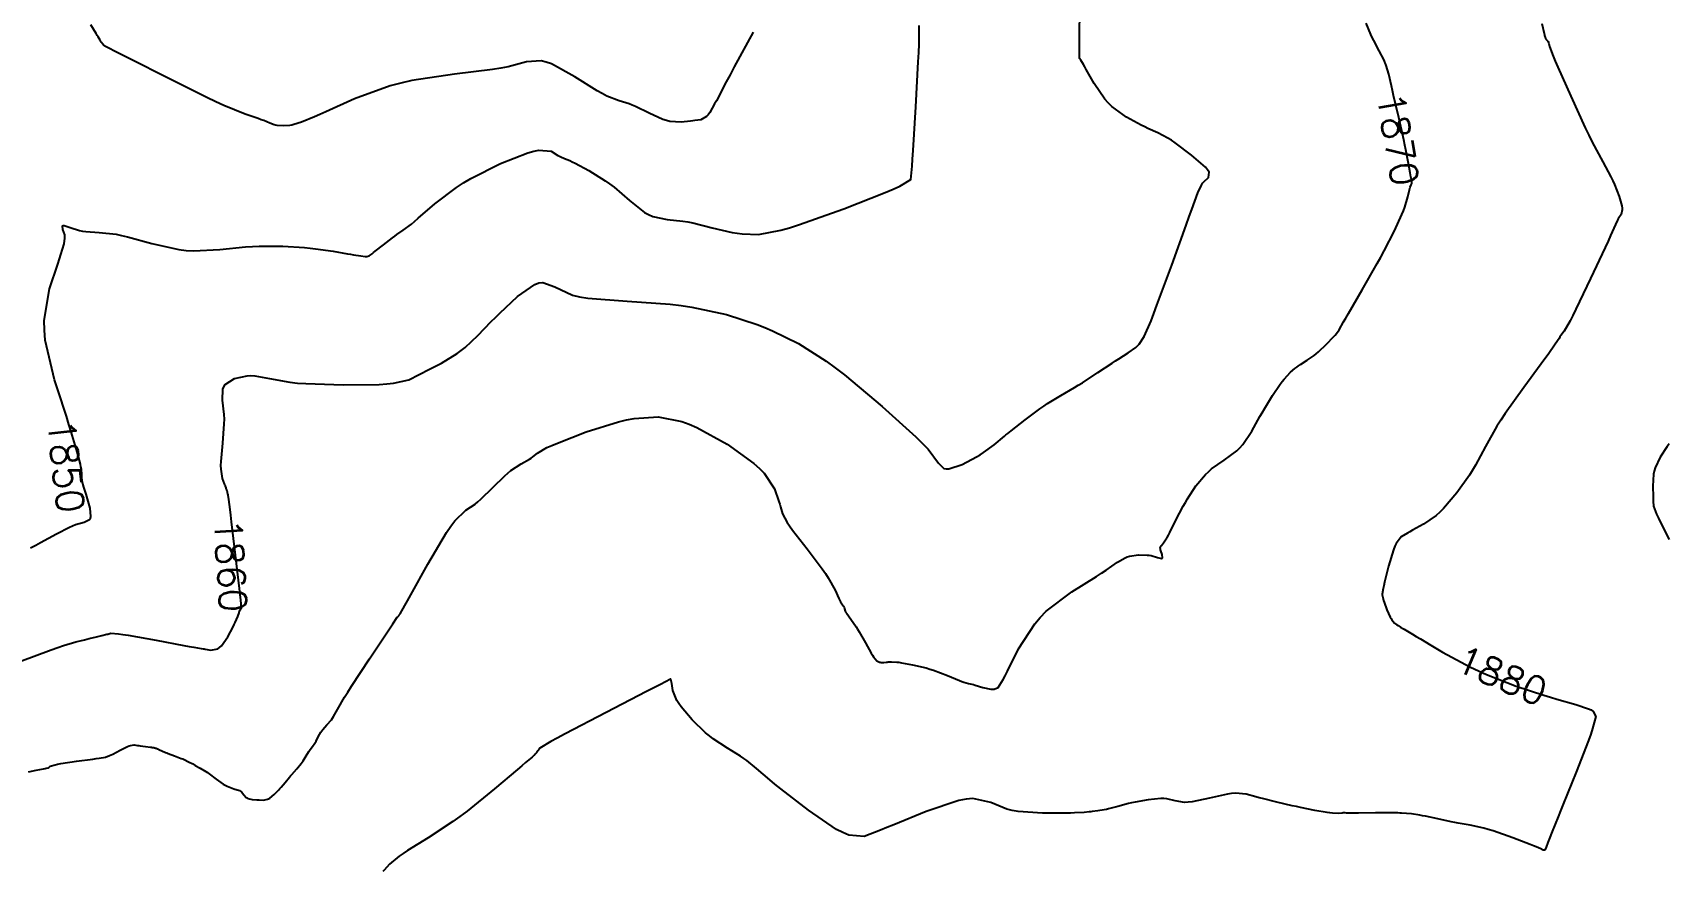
# Model space of a CAD drawing. Header units: metres. Extents: x 837477 to 838477, y 1189014 to 1191014.
# Drawn here: x 838249.4 to 838476.5, y 1189764.5 to 1189880.8 of the extents above; entities that cross this region are included whole.
import ezdxf

# ---------------------------------------------------------------- set-up
doc = ezdxf.new("R2010")
doc.units = ezdxf.units.M
doc.header["$LTSCALE"] = 0.3
doc.layers.add('COTAS 10', color=1, linetype='Continuous')
doc.styles.get("Standard").update_dxf_attribs({"font": 'simplex.shx'})

msp = doc.modelspace()

# ---------------------------------------------------------------- linework, layer by layer
at = {"layer": 'COTAS 10'}
for points, elevation in [([(838247.585, 1189793.472), (838251.941, 1189795.072), (838252.846, 1189795.394), (838253.621, 1189795.663), (838255.331, 1189796.198), (838256.138, 1189796.383), (838256.343, 1189796.432), (838256.539, 1189796.481), (838257.184, 1189796.649), (838257.817, 1189796.814), (838258.008, 1189796.861), (838258.205, 1189796.907), (838258.97, 1189797.078), (838259.65, 1189797.234), (838259.794, 1189797.272), (838259.918, 1189797.307), (838260.205, 1189797.413), (838261.268, 1189797.314), (838261.881, 1189797.22), (838262.633, 1189797.096), (838266.498, 1189796.409), (838270.353, 1189795.702), (838271.098, 1189795.566), (838271.704, 1189795.455), (838272.726, 1189795.272), (838273.004, 1189795.228), (838273.14, 1189795.206), (838273.301, 1189795.18), (838274.096, 1189795.047), (838275.039, 1189795.231), (838275.293, 1189795.404), (838275.545, 1189795.629), (838276.43, 1189796.884), (838277.169, 1189798.288), (838277.328, 1189798.608), (838277.468, 1189798.898), (838277.809, 1189799.696), (838277.995, 1189800.208), (838278.037, 1189800.318), (838278.074, 1189800.414), (838278.174, 1189800.645), (838278.241, 1189800.766), (838278.258, 1189800.792), (838278.274, 1189800.815), (838278.327, 1189800.874), (838278.232, 1189802.022), (838278.156, 1189802.731), (838278.057, 1189803.611), (838277.518, 1189808.205), (838276.96, 1189812.865), (838276.849, 1189813.786), (838276.757, 1189814.547), (838276.583, 1189815.965), (838276.535, 1189816.29), (838276.523, 1189816.363), (838276.511, 1189816.428), (838276.473, 1189816.6), (838276.438, 1189816.734), (838276.429, 1189816.775), (838276.42, 1189816.818), (838276.387, 1189816.989), (838276.343, 1189817.174), (838276.328, 1189817.227), (838276.31, 1189817.28), (838276.234, 1189817.475), (838276.194, 1189817.574), (838276.098, 1189817.809), (838276.043, 1189817.95), (838275.981, 1189818.111), (838275.694, 1189818.865), (838275.496, 1189820.155), (838275.489, 1189820.654), (838275.504, 1189821.214), (838275.731, 1189823.751), (838275.95, 1189826.457), (838275.959, 1189827.124), (838275.946, 1189827.755), (838275.713, 1189829.74), (838275.737, 1189831.269), (838275.885, 1189831.614), (838276.095, 1189831.924), (838277.368, 1189832.76), (838279.129, 1189833.13), (838279.647, 1189833.146), (838280.178, 1189833.126), (838282.205, 1189832.742), (838285.062, 1189832.226), (838286.116, 1189832.123), (838287.284, 1189832.036), (838292.451, 1189831.867), (838297.444, 1189831.939), (838298.501, 1189832.004), (838299.418, 1189832.09), (838301.553, 1189832.565), (838302.989, 1189833.289), (838303.463, 1189833.533), (838303.971, 1189833.794), (838306.086, 1189834.893), (838308.285, 1189836.225), (838308.846, 1189836.634), (838309.386, 1189837.06), (838311.166, 1189838.743), (838313.005, 1189840.662), (838313.583, 1189841.237), (838314.191, 1189841.831), (838316.633, 1189844.132), (838319.037, 1189845.811), (838319.621, 1189846.012), (838320.169, 1189846.1), (838321.85, 1189845.464), (838324.265, 1189844.318), (838325.275, 1189844.084), (838326.434, 1189843.886), (838331.85, 1189843.471), (838337.851, 1189843.078), (838339.378, 1189842.894), (838340.847, 1189842.677), (838345.663, 1189841.621), (838349.894, 1189840.236), (838350.994, 1189839.812), (838352.063, 1189839.37), (838355.663, 1189837.626), (838359.512, 1189835.154), (838360.737, 1189834.252), (838362.032, 1189833.257), (838367.287, 1189828.877), (838371.951, 1189824.632), (838372.874, 1189823.721), (838373.637, 1189822.924), (838375.063, 1189821.001), (838375.801, 1189820.258), (838376.132, 1189820.206), (838376.516, 1189820.22), (838378.359, 1189820.823), (838380.376, 1189821.871), (838380.871, 1189822.166), (838381.339, 1189822.462), (838382.797, 1189823.547), (838384.235, 1189824.749), (838384.434, 1189824.91), (838384.69, 1189825.118), (838385.17, 1189825.504), (838387.109, 1189827.03), (838389.147, 1189828.536), (838389.69, 1189828.91), (838390.224, 1189829.264), (838392.072, 1189830.385), (838393.942, 1189831.48), (838394.489, 1189831.817), (838395.049, 1189832.169), (838397.177, 1189833.565), (838399.174, 1189834.892), (838399.652, 1189835.202), (838400.097, 1189835.486), (838401.432, 1189836.303), (838402.451, 1189837.048), (838402.697, 1189837.286), (838402.927, 1189837.539), (838403.629, 1189838.568), (838404.58, 1189840.77), (838404.967, 1189841.761), (838405.408, 1189842.918), (838407.449, 1189848.475), (838409.461, 1189854.056), (838409.884, 1189855.227), (838410.249, 1189856.236), (838411.084, 1189858.531), (838411.588, 1189859.611), (838411.746, 1189859.855), (838411.911, 1189860.074), (838412.57, 1189860.666), (838412.639, 1189861.407), (838412.433, 1189861.72), (838412.128, 1189862.08), (838410.213, 1189863.77), (838407.938, 1189865.458), (838407.406, 1189865.817), (838406.917, 1189866.129), (838405.508, 1189866.865), (838404.159, 1189867.457), (838403.708, 1189867.679), (838403.223, 1189867.926), (838401.195, 1189869.029), (838399.134, 1189870.514), (838398.63, 1189871.002), (838398.154, 1189871.524), (838396.673, 1189873.689), (838395.601, 1189875.642), (838395.383, 1189876.031), (838395.198, 1189876.353), (838394.817, 1189876.969), (838394.692, 1189877.148), (838394.67, 1189877.195), (838394.653, 1189877.241), (838394.633, 1189877.399), (838394.655, 1189878.539), (838394.663, 1189879.203), (838394.672, 1189880.019), (838394.712, 1189884.227)], 1860), ([(838248.769, 1189778.166), (838249.852, 1189778.378), (838250.879, 1189778.564), (838251.078, 1189778.601), (838251.242, 1189778.632), (838251.527, 1189778.691), (838251.597, 1189778.738), (838251.624, 1189778.761), (838251.656, 1189778.788), (838251.799, 1189778.925), (838252.462, 1189779.13), (838252.821, 1189779.2), (838253.256, 1189779.277), (838255.462, 1189779.605), (838257.719, 1189779.918), (838258.186, 1189779.985), (838258.585, 1189780.045), (838259.457, 1189780.19), (838260.028, 1189780.391), (838260.239, 1189780.486), (838260.471, 1189780.598), (838261.498, 1189781.143), (838262.513, 1189781.657), (838262.738, 1189781.75), (838262.939, 1189781.82), (838263.462, 1189781.895), (838263.921, 1189781.819), (838264.081, 1189781.795), (838264.255, 1189781.769), (838265.004, 1189781.666), (838265.698, 1189781.573), (838265.838, 1189781.554), (838265.955, 1189781.538), (838266.187, 1189781.504), (838266.275, 1189781.487), (838266.301, 1189781.482), (838266.327, 1189781.476), (838266.427, 1189781.451), (838266.528, 1189781.419), (838266.555, 1189781.409), (838266.582, 1189781.398), (838266.677, 1189781.354), (838266.825, 1189781.279), (838266.885, 1189781.249), (838266.954, 1189781.215), (838267.273, 1189781.056), (838267.773, 1189780.836), (838267.956, 1189780.763), (838268.158, 1189780.685), (838269.049, 1189780.36), (838269.967, 1189780.015), (838270.187, 1189779.925), (838270.391, 1189779.837), (838271.006, 1189779.539), (838271.565, 1189779.233), (838271.735, 1189779.141), (838271.912, 1189779.045), (838272.604, 1189778.67), (838273.392, 1189778.192), (838273.629, 1189778.031), (838273.875, 1189777.857), (838274.829, 1189777.127), (838275.817, 1189776.43), (838276.084, 1189776.277), (838276.347, 1189776.143), (838277.273, 1189775.802), (838278.041, 1189775.535), (838278.204, 1189775.446), (838278.346, 1189775.351), (838278.683, 1189774.954), (838278.974, 1189774.59), (838279.088, 1189774.516), (838279.217, 1189774.454), (838279.801, 1189774.323), (838280.455, 1189774.275), (838280.628, 1189774.264), (838280.797, 1189774.254), (838281.377, 1189774.226), (838281.948, 1189774.331), (838282.11, 1189774.405), (838282.275, 1189774.498), (838282.887, 1189774.996), (838283.5, 1189775.634), (838283.665, 1189775.815), (838283.829, 1189775.998), (838284.405, 1189776.678), (838284.994, 1189777.387), (838285.165, 1189777.589), (838285.34, 1189777.794), (838286.003, 1189778.552), (838286.624, 1189779.299), (838286.773, 1189779.496), (838286.912, 1189779.69), (838287.33, 1189780.354), (838287.679, 1189780.944), (838287.775, 1189781.09), (838287.869, 1189781.23), (838288.205, 1189781.673), (838288.529, 1189782.118), (838288.616, 1189782.259), (838288.702, 1189782.408), (838289.001, 1189783.008), (838289.361, 1189783.655), (838289.485, 1189783.833), (838289.62, 1189784.01), (838290.194, 1189784.647), (838290.81, 1189785.36), (838290.971, 1189785.585), (838291.128, 1189785.823), (838291.661, 1189786.783), (838292.651, 1189788.498), (838293.096, 1189789.211), (838293.616, 1189790.028), (838296.111, 1189793.839), (838298.512, 1189797.452), (838298.972, 1189798.143), (838299.344, 1189798.701), (838299.948, 1189799.599), (838299.973, 1189799.623), (838299.987, 1189799.635), (838300.012, 1189799.655), (838300.042, 1189799.681), (838300.053, 1189799.691), (838300.065, 1189799.703), (838300.114, 1189799.753), (838300.163, 1189799.807), (838300.185, 1189799.833), (838300.215, 1189799.873), (838300.253, 1189799.928), (838300.269, 1189799.95), (838300.287, 1189799.974), (838300.371, 1189800.088), (838301.021, 1189801.228), (838301.397, 1189801.899), (838301.857, 1189802.726), (838304.224, 1189806.996), (838306.804, 1189811.355), (838307.398, 1189812.237), (838307.941, 1189812.978), (838309.468, 1189814.482), (838310.766, 1189815.319), (838311.164, 1189815.639), (838311.579, 1189815.998), (838313.22, 1189817.615), (838314.886, 1189819.252), (838315.318, 1189819.624), (838315.736, 1189819.96), (838317.142, 1189820.881), (838318.294, 1189821.534), (838318.553, 1189821.702), (838318.787, 1189821.864), (838319.414, 1189822.402), (838320.733, 1189823.155), (838321.402, 1189823.453), (838322.203, 1189823.789), (838326.194, 1189825.326), (838330.679, 1189826.74), (838331.792, 1189826.999), (838332.848, 1189827.2), (838336.194, 1189827.446), (838339.47, 1189826.784), (838340.482, 1189826.412), (838341.538, 1189825.959), (838345.732, 1189823.64), (838349.475, 1189820.955), (838350.247, 1189820.269), (838350.905, 1189819.609), (838352.328, 1189817.437), (838352.911, 1189815.681), (838353.039, 1189815.285), (838353.152, 1189814.926), (838353.442, 1189813.954), (838354.083, 1189812.771), (838354.418, 1189812.279), (838354.821, 1189811.716), (838356.846, 1189809.09), (838358.946, 1189806.331), (838359.397, 1189805.684), (838359.791, 1189805.087), (838360.743, 1189803.352), (838361.251, 1189802.187), (838361.366, 1189801.949), (838361.47, 1189801.747), (838361.75, 1189801.324), (838361.917, 1189801.13), (838361.949, 1189801.073), (838361.974, 1189801.015), (838362.014, 1189800.792), (838362.15, 1189800.429), (838362.236, 1189800.281), (838362.344, 1189800.113), (838362.907, 1189799.338), (838363.644, 1189798.279), (838363.862, 1189797.932), (838364.085, 1189797.562), (838364.939, 1189796.032), (838365.727, 1189794.632), (838365.909, 1189794.344), (838366.075, 1189794.098), (838366.543, 1189793.57), (838366.908, 1189793.381), (838367.009, 1189793.35), (838367.11, 1189793.327), (838367.475, 1189793.322), (838367.863, 1189793.372), (838367.978, 1189793.384), (838368.097, 1189793.396), (838368.556, 1189793.432), (838369.3, 1189793.389), (838369.599, 1189793.35), (838369.938, 1189793.299), (838371.498, 1189793.021), (838373.35, 1189792.573), (838373.873, 1189792.416), (838374.4, 1189792.245), (838376.341, 1189791.508), (838377.984, 1189790.834), (838378.323, 1189790.703), (838378.612, 1189790.597), (838379.238, 1189790.412), (838379.727, 1189790.31), (838379.93, 1189790.255), (838380.162, 1189790.189), (838381.243, 1189789.854), (838382.345, 1189789.608), (838382.59, 1189789.598), (838382.81, 1189789.613), (838383.386, 1189789.874), (838384.066, 1189790.951), (838384.352, 1189791.479), (838384.679, 1189792.107), (838386.209, 1189795.208), (838388.44, 1189798.707), (838389.209, 1189799.586), (838390.043, 1189800.427), (838393.599, 1189803.137), (838396.993, 1189805.262), (838397.724, 1189805.733), (838398.366, 1189806.153), (838399.931, 1189807.245), (838400.972, 1189807.865), (838401.283, 1189807.986), (838401.603, 1189808.086), (838402.845, 1189808.268), (838404.042, 1189808.237), (838404.335, 1189808.203), (838404.611, 1189808.159), (838405.469, 1189807.908), (838406.026, 1189807.773), (838406.111, 1189807.802), (838406.167, 1189807.86), (838406.123, 1189808.309), (838405.936, 1189808.84), (838405.902, 1189808.949), (838405.875, 1189809.042), (838405.844, 1189809.242), (838405.931, 1189809.405), (838405.979, 1189809.474), (838406.037, 1189809.554), (838406.334, 1189809.932), (838406.785, 1189810.636), (838406.817, 1189810.686), (838406.992, 1189811.003), (838407.185, 1189811.368), (838408.035, 1189813.077), (838409.049, 1189815.033), (838409.345, 1189815.552), (838409.649, 1189816.063), (838410.803, 1189817.827), (838412.139, 1189819.412), (838412.557, 1189819.809), (838412.997, 1189820.189), (838414.757, 1189821.41), (838416.499, 1189822.702), (838416.927, 1189823.127), (838417.33, 1189823.58), (838418.59, 1189825.455), (838419.7, 1189827.467), (838420.01, 1189828.005), (838420.321, 1189828.536), (838421.45, 1189830.386), (838422.526, 1189831.977), (838422.803, 1189832.345), (838423.071, 1189832.681), (838423.962, 1189833.633), (838424.548, 1189834.118), (838424.816, 1189834.341), (838425.06, 1189834.524), (838425.308, 1189834.701), (838426.232, 1189835.29), (838427.223, 1189835.967), (838427.513, 1189836.198), (838427.81, 1189836.449), (838428.939, 1189837.517), (838429.923, 1189838.55), (838430.129, 1189838.78), (838430.305, 1189838.984), (838430.701, 1189839.52), (838431.316, 1189840.595), (838431.631, 1189841.14), (838432.009, 1189841.792), (838433.896, 1189845.041), (838435.981, 1189848.703), (838436.484, 1189849.616), (838436.954, 1189850.485), (838438.382, 1189853.261), (838439.406, 1189855.497), (838439.621, 1189856.026), (838439.806, 1189856.516), (838440.228, 1189857.961), (838440.437, 1189858.942), (838440.488, 1189859.14), (838440.537, 1189859.306), (838440.689, 1189859.639), (838440.782, 1189859.802), (838440.793, 1189859.861), (838440.798, 1189859.926), (838440.765, 1189860.21), (838440.654, 1189860.769), (838440.611, 1189861.008), (838440.561, 1189861.283), (838440.335, 1189862.578), (838439.965, 1189864.496), (838439.825, 1189865.163), (838439.668, 1189865.89), (838438.963, 1189869.009), (838438.258, 1189872.061), (838438.101, 1189872.746), (838437.96, 1189873.361), (838437.589, 1189875.004), (838437.222, 1189876.227), (838437.084, 1189876.577), (838437.036, 1189876.691), (838436.93, 1189876.933), (838436.244, 1189878.261), (838435.486, 1189879.673), (838435.287, 1189880.082), (838435.093, 1189880.498), (838434.432, 1189882.066)], 1870), ([(838249.076, 1189809.262), (838249.779, 1189809.618), (838250.454, 1189809.966), (838252.65, 1189811.164), (838254.463, 1189812.115), (838254.896, 1189812.308), (838255.3, 1189812.47), (838256.51, 1189812.801), (838257.254, 1189813.18), (838257.364, 1189813.371), (838257.432, 1189813.601), (838257.331, 1189814.744), (838256.973, 1189816.039), (838256.879, 1189816.364), (838256.787, 1189816.674), (838256.475, 1189817.673), (838256.248, 1189818.49), (838256.21, 1189818.685), (838256.183, 1189818.867), (838256.175, 1189819.413), (838256.115, 1189820.179), (838256.056, 1189820.499), (838255.978, 1189820.866), (838255.543, 1189822.584), (838254.719, 1189825.348), (838254.397, 1189826.375), (838254.033, 1189827.517), (838252.833, 1189831.195), (838252.379, 1189832.584), (838251.104, 1189838.05), (838250.979, 1189839.443), (838250.953, 1189840.784), (838251.686, 1189845.19), (838252.838, 1189848.621), (838253.077, 1189849.347), (838253.281, 1189849.976), (838253.73, 1189851.439), (838253.84, 1189852.251), (838253.83, 1189852.469), (838253.804, 1189852.684), (838253.565, 1189853.439), (838253.504, 1189853.929), (838253.59, 1189853.977), (838253.72, 1189853.988), (838254.562, 1189853.712), (838255.866, 1189853.287), (838256.288, 1189853.205), (838256.736, 1189853.137), (838258.574, 1189853.018), (838260.923, 1189852.772), (838261.693, 1189852.624), (838262.516, 1189852.441), (838265.918, 1189851.491), (838269.64, 1189850.646), (838270.664, 1189850.529), (838271.685, 1189850.462), (838275.348, 1189850.644), (838278.904, 1189851.029), (838279.858, 1189851.09), (838280.798, 1189851.131), (838284.083, 1189851.118), (838287.099, 1189850.925), (838287.87, 1189850.854), (838288.614, 1189850.775), (838291.068, 1189850.425), (838293.037, 1189850.081), (838293.475, 1189850.007), (838293.867, 1189849.941), (838294.893, 1189849.775), (838295.509, 1189849.71), (838295.642, 1189849.707), (838295.758, 1189849.71), (838296.041, 1189849.778), (838296.455, 1189850.081), (838296.654, 1189850.233), (838296.889, 1189850.414), (838298.043, 1189851.316), (838299.311, 1189852.293), (838299.619, 1189852.522), (838299.907, 1189852.732), (838300.793, 1189853.342), (838301.927, 1189854.2), (838302.373, 1189854.567), (838302.876, 1189854.99), (838305.167, 1189856.985), (838308.185, 1189859.282), (838309.146, 1189859.895), (838310.162, 1189860.498), (838314.284, 1189862.594), (838318.09, 1189864.091), (838318.907, 1189864.317), (838319.621, 1189864.461), (838321.345, 1189864.298), (838322.263, 1189863.724), (838322.469, 1189863.608), (838322.655, 1189863.511), (838323.152, 1189863.316), (838323.895, 1189863.01), (838324.235, 1189862.843), (838324.634, 1189862.641), (838326.561, 1189861.611), (838328.829, 1189860.204), (838329.442, 1189859.763), (838330.05, 1189859.299), (838332.194, 1189857.44), (838334.278, 1189855.816), (838334.848, 1189855.502), (838335.416, 1189855.246), (838337.44, 1189854.808), (838339.618, 1189854.6), (838340.282, 1189854.49), (838340.973, 1189854.356), (838343.688, 1189853.68), (838346.427, 1189853.034), (838347.134, 1189852.918), (838347.817, 1189852.831), (838350.097, 1189852.744), (838353.208, 1189853.345), (838354.415, 1189853.691), (838355.773, 1189854.115), (838360.241, 1189855.697), (838361.926, 1189856.294), (838367.691, 1189858.553), (838368.803, 1189859.027), (838369.706, 1189859.436), (838371.221, 1189860.364), (838371.422, 1189862.218), (838371.497, 1189863.21), (838371.58, 1189864.411), (838371.95, 1189870.475), (838372.279, 1189876.718), (838372.337, 1189878.03), (838372.38, 1189879.163), (838372.416, 1189881.75)], 1850), ([(838349.36, 1189880.813), (838346.735, 1189876.009), (838346.15, 1189874.923), (838345.627, 1189873.944), (838344.249, 1189871.289), (838344.011, 1189870.876), (838343.329, 1189869.691), (838343.093, 1189869.378), (838342.867, 1189869.121), (838342.118, 1189868.659), (838341.275, 1189868.553), (838340.988, 1189868.52), (838340.679, 1189868.485), (838339.368, 1189868.347), (838337.796, 1189868.444), (838337.321, 1189868.558), (838336.83, 1189868.71), (838334.912, 1189869.573), (838333.04, 1189870.513), (838332.576, 1189870.714), (838332.136, 1189870.889), (838330.747, 1189871.306), (838329.051, 1189871.97), (838328.418, 1189872.302), (838327.715, 1189872.697), (838324.585, 1189874.655), (838321.373, 1189876.418), (838320.617, 1189876.689), (838319.92, 1189876.867), (838317.883, 1189876.727), (838315.341, 1189876.005), (838314.325, 1189875.815), (838313.173, 1189875.63), (838307.883, 1189875.001), (838302.002, 1189874.108), (838300.477, 1189873.757), (838298.997, 1189873.36), (838294.025, 1189871.555), (838290.049, 1189869.784), (838289.196, 1189869.411), (838288.452, 1189869.088), (838286.66, 1189868.341), (838285.607, 1189868.007), (838285.329, 1189867.943), (838285.056, 1189867.893), (838284.116, 1189867.815), (838283.284, 1189867.874), (838283.079, 1189867.909), (838282.885, 1189867.953), (838282.274, 1189868.181), (838281.42, 1189868.548), (838281.071, 1189868.68), (838280.675, 1189868.825), (838278.84, 1189869.459), (838275.878, 1189870.668), (838274.77, 1189871.176), (838273.537, 1189871.759), (838268.048, 1189874.488), (838262.923, 1189877.102), (838261.921, 1189877.611), (838261.099, 1189878.028), (838259.636, 1189878.76), (838259.374, 1189878.903), (838259.31, 1189878.948), (838259.249, 1189878.996), (838259.06, 1189879.191), (838258.903, 1189879.402), (838258.864, 1189879.461), (838258.826, 1189879.519), (838258.701, 1189879.73), (838258.44, 1189880.181), (838258.315, 1189880.39), (838258.167, 1189880.636), (838257.447, 1189881.831)], 1840), ([(838458.826, 1189882.053), (838459.146, 1189880.632), (838459.176, 1189880.441), (838459.185, 1189880.396), (838459.195, 1189880.356), (838459.234, 1189880.242), (838459.277, 1189880.15), (838459.29, 1189880.122), (838459.303, 1189880.095), (838459.352, 1189879.989), (838459.409, 1189879.88), (838459.427, 1189879.851), (838459.445, 1189879.821), (838459.522, 1189879.715), (838459.597, 1189879.622), (838459.616, 1189879.6), (838459.633, 1189879.581), (838459.688, 1189879.525), (838459.746, 1189879.394), (838459.765, 1189879.327), (838459.786, 1189879.246), (838459.875, 1189878.844), (838460.387, 1189877.488), (838460.676, 1189876.806), (838461.028, 1189875.991), (838462.829, 1189871.939), (838464.861, 1189867.549), (838465.359, 1189866.521), (838465.828, 1189865.574), (838467.29, 1189862.829), (838468.418, 1189860.745), (838468.678, 1189860.215), (838468.915, 1189859.705), (838469.58, 1189858.032), (838469.93, 1189856.709), (838469.969, 1189856.42), (838469.982, 1189856.164), (838469.819, 1189855.518), (838469.503, 1189855.045), (838469.42, 1189854.898), (838469.338, 1189854.745), (838469.059, 1189854.131), (838468.365, 1189852.582), (838468.022, 1189851.839), (838467.614, 1189850.959), (838465.595, 1189846.645), (838463.545, 1189842.354), (838463.117, 1189841.489), (838462.75, 1189840.763), (838461.927, 1189839.31), (838461.477, 1189838.707), (838461.344, 1189838.517), (838461.209, 1189838.318), (838460.69, 1189837.52), (838459.69, 1189836.073), (838459.25, 1189835.465), (838458.74, 1189834.767), (838456.311, 1189831.498), (838453.742, 1189827.894), (838453.143, 1189826.984), (838452.593, 1189826.113), (838451.016, 1189823.288), (838449.639, 1189820.735), (838449.216, 1189820.036), (838448.774, 1189819.34), (838447.026, 1189816.856), (838445.18, 1189814.692), (838444.676, 1189814.199), (838444.176, 1189813.751), (838442.398, 1189812.516), (838440.853, 1189811.674), (838440.501, 1189811.475), (838440.181, 1189811.291), (838439.297, 1189810.746), (838438.619, 1189809.854), (838438.429, 1189809.451), (838438.238, 1189808.979), (838437.542, 1189806.713), (838436.981, 1189804.453), (838436.876, 1189803.987), (838436.792, 1189803.589), (838436.68, 1189802.801), (838436.67, 1189802.728), (838436.708, 1189802.535), (838436.783, 1189802.16), (838436.848, 1189801.947), (838436.927, 1189801.71), (838437.332, 1189800.653), (838437.795, 1189799.629), (838437.911, 1189799.413), (838438.021, 1189799.225), (838438.372, 1189798.791), (838438.695, 1189798.558), (838438.787, 1189798.497), (838438.881, 1189798.439), (838439.227, 1189798.241), (838439.554, 1189798.062), (838439.634, 1189798.015), (838439.711, 1189797.969), (838439.952, 1189797.812), (838440.864, 1189797.252), (838441.363, 1189796.952), (838441.969, 1189796.589), (838443.431, 1189795.718), (838445.049, 1189794.754), (838448.914, 1189792.666), (838450.015, 1189792.143), (838451.129, 1189791.645), (838455.263, 1189790.044), (838459.099, 1189788.776), (838460.024, 1189788.487), (838460.89, 1189788.224), (838463.523, 1189787.501), (838465.32, 1189786.908), (838465.659, 1189786.728), (838465.928, 1189786.541), (838466.326, 1189785.806), (838465.875, 1189784.152), (838465.608, 1189783.386), (838465.281, 1189782.485), (838463.588, 1189778.118), (838461.807, 1189773.665), (838461.424, 1189772.711), (838461.089, 1189771.877), (838460.273, 1189769.869), (838459.839, 1189768.794), (838459.743, 1189768.548), (838459.658, 1189768.325), (838459.439, 1189767.704), (838459.282, 1189767.347), (838459.235, 1189767.29), (838459.188, 1189767.252), (838459.007, 1189767.262), (838458.844, 1189767.372), (838458.809, 1189767.396), (838458.777, 1189767.417), (838458.695, 1189767.47), (838458.062, 1189767.722), (838457.682, 1189767.868), (838457.214, 1189768.048), (838454.786, 1189768.974), (838452.051, 1189769.941), (838451.39, 1189770.146), (838450.771, 1189770.324), (838448.88, 1189770.741), (838447.209, 1189771.019), (838446.728, 1189771.108), (838446.239, 1189771.204), (838444.407, 1189771.595), (838442.697, 1189771.966), (838442.285, 1189772.048), (838441.9, 1189772.122), (838440.732, 1189772.317), (838439.364, 1189772.42), (838439.129, 1189772.427), (838438.854, 1189772.436), (838438.286, 1189772.446), (838435.757, 1189772.44), (838433.396, 1189772.409), (838432.933, 1189772.405), (838432.553, 1189772.402), (838431.871, 1189772.406), (838431.698, 1189772.424), (838431.541, 1189772.441), (838431.329, 1189772.438), (838431.237, 1189772.432), (838431.129, 1189772.424), (838430.621, 1189772.374), (838429.75, 1189772.397), (838429.414, 1189772.434), (838429.038, 1189772.485), (838427.338, 1189772.78), (838425.329, 1189773.19), (838424.758, 1189773.313), (838424.18, 1189773.441), (838422.042, 1189773.937), (838420.061, 1189774.425), (838419.583, 1189774.547), (838419.136, 1189774.663), (838417.777, 1189775.036), (838416.295, 1189775.16), (838415.771, 1189775.119), (838415.198, 1189775.045), (838412.717, 1189774.506), (838410.275, 1189773.987), (838409.726, 1189773.926), (838409.232, 1189773.901), (838407.911, 1189774.107), (838406.756, 1189774.4), (838406.368, 1189774.429), (838405.951, 1189774.435), (838404.197, 1189774.271), (838402.361, 1189773.94), (838401.893, 1189773.841), (838401.441, 1189773.739), (838399.954, 1189773.347), (838398.694, 1189772.999), (838398.386, 1189772.925), (838398.097, 1189772.861), (838397.198, 1189772.712), (838396.43, 1189772.627), (838396.222, 1189772.603), (838396.016, 1189772.58), (838395.29, 1189772.497), (838393.974, 1189772.43), (838393.396, 1189772.417), (838392.726, 1189772.407), (838389.536, 1189772.391), (838386.126, 1189772.622), (838385.317, 1189772.768), (838384.567, 1189772.949), (838382.346, 1189773.899), (838379.852, 1189774.426), (838378.93, 1189774.34), (838377.907, 1189774.154), (838373.373, 1189772.647), (838368.894, 1189770.797), (838367.904, 1189770.394), (838367.024, 1189770.039), (838364.75, 1189769.155), (838362.617, 1189769.365), (838361.825, 1189769.7), (838360.947, 1189770.155), (838357.047, 1189772.801), (838353.221, 1189775.775), (838352.39, 1189776.438), (838351.657, 1189777.03), (838349.832, 1189778.59), (838348.492, 1189779.698), (838348.066, 1189780.005), (838347.615, 1189780.314), (838345.786, 1189781.432), (838343.826, 1189782.718), (838343.292, 1189783.132), (838342.763, 1189783.572), (838340.884, 1189785.369), (838339.35, 1189787.184), (838339.038, 1189787.635), (838338.775, 1189788.064), (838338.231, 1189789.424), (838338.05, 1189790.401), (838338.015, 1189790.588), (838337.987, 1189790.738), (838337.941, 1189790.979), (838337.937, 1189790.983), (838337.936, 1189790.985), (838337.934, 1189790.987), (838337.928, 1189790.995), (838337.919, 1189791.002), (838337.915, 1189791.003), (838337.912, 1189791.003), (838337.897, 1189791), (838336.514, 1189790.287), (838335.647, 1189789.841), (838334.571, 1189789.285), (838328.938, 1189786.379), (838323.269, 1189783.419), (838322.169, 1189782.831), (838321.274, 1189782.343), (838319.74, 1189781.413), (838319.56, 1189781.168), (838319.519, 1189781.111), (838319.481, 1189781.058), (838319.377, 1189780.909), (838319.285, 1189780.786), (838319.255, 1189780.751), (838319.224, 1189780.714), (838319.096, 1189780.575), (838318.947, 1189780.43), (838318.902, 1189780.389), (838318.856, 1189780.347), (838318.676, 1189780.196), (838317.761, 1189779.422), (838317.25, 1189778.989), (838316.629, 1189778.461), (838313.457, 1189775.761), (838309.671, 1189772.704), (838308.663, 1189771.951), (838307.673, 1189771.239), (838304.239, 1189769.003), (838301.401, 1189767.238), (838300.785, 1189766.822), (838300.243, 1189766.438), (838298.9, 1189765.314), (838298.137, 1189764.493), (838297.961, 1189764.299)], 1880), ([(838476.514, 1189823.681), (838476.241, 1189823.297), (838475.249, 1189821.808), (838474.549, 1189820.329), (838474.422, 1189819.897), (838474.324, 1189819.455), (838474.21, 1189817.78), (838474.273, 1189816.303), (838474.286, 1189815.987), (838474.298, 1189815.711), (838474.325, 1189815.049), (838474.753, 1189813.925), (838475.018, 1189813.358), (838475.346, 1189812.68), (838476.514, 1189810.38)], 1890)]:
    msp.add_lwpolyline(points, dxfattribs=dict(at, elevation=elevation))

# ---------------------------------------------------------------- texts
at = {"layer": 'COTAS 10', "char_height": 3.8, "attachment_point": 7}
for s, insert, rotation in [('1870', (838435.891, 1189872.093, 1870), 279.68864), ('1850', (838251.393, 1189826.868, 1850), 276.25195), ('1860', (838274.55, 1189813.218, 1860), 273.42819), ('1880', (838446.532, 1189792.319, 1880), 336.77013)]:
    msp.add_mtext(s, dxfattribs=dict(at, insert=insert, rotation=rotation))

doc.saveas('drawing.dxf')
